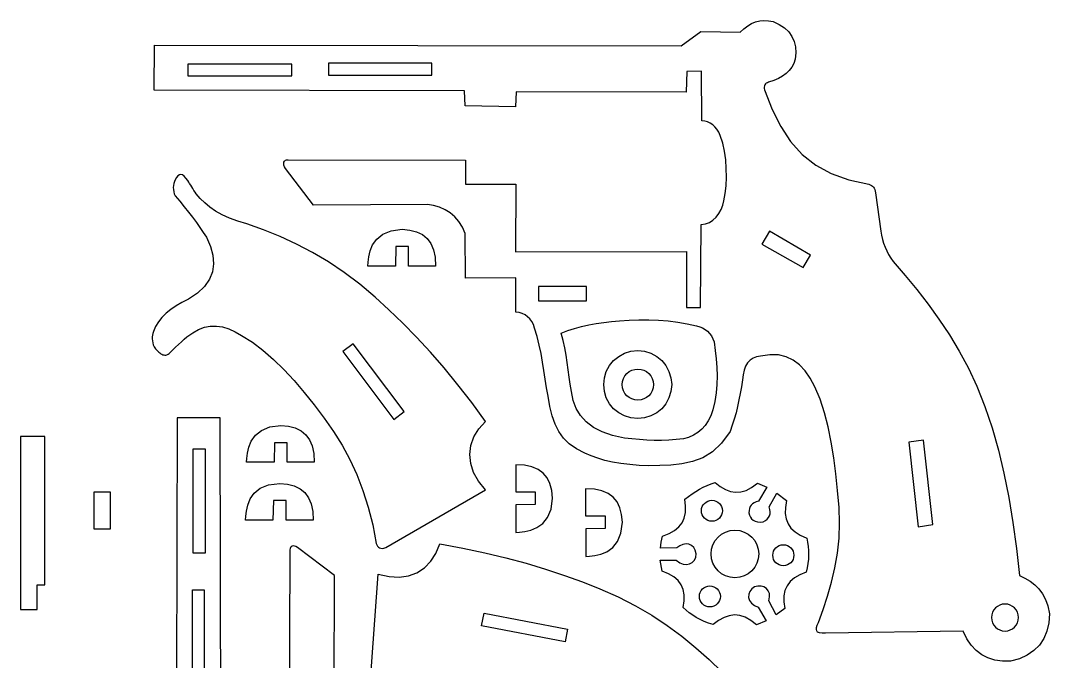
# Model space of a CAD drawing. Extents: x -12 to 150, y -111 to 113.
# Drawn here: x -5.9 to 150, y 16 to 113.1 of the extents above; entities that cross this region are included whole.
import ezdxf

# ---------------------------------------------------------------- set-up
doc = ezdxf.new("R2010")
doc.units = 0
doc.header["$MEASUREMENT"] = 0
doc.layers.add('CAMADA_1', color=7, linetype='CONTINUOUS')

msp = doc.modelspace()

# ---------------------------------------------------------------- linework, layer by layer
at = {"layer": 'CAMADA_1', "color": 250}
for points in [[(14.45, 109.39), (94.19, 109.31), (97.19, 111.44), (103.14, 111.34), (103.71, 111.89), (104.29, 112.34), (104.88, 112.68), (105.48, 112.92), (106.1, 113.07), (106.74, 113.12), (107.41, 113.08), (108.12, 112.96), (109.05, 112.53), (109.84, 112.01), (110.49, 111.41), (110.99, 110.72), (111.34, 109.96), (111.55, 109.13), (111.59, 108.22), (111.48, 107.25), (111.26, 106.63), (110.95, 106.07), (110.57, 105.56), (110.1, 105.1), (109.56, 104.69), (108.94, 104.33), (108.23, 104.03), (107.45, 103.78), (107.26, 103.71), (107.1, 103.63), (106.98, 103.52), (106.89, 103.38), (106.83, 103.23), (106.8, 103.05), (106.8, 102.84), (106.83, 102.62), (107.97, 99.67), (109.28, 97.06), (110.79, 94.79), (112.55, 92.85), (114.58, 91.24), (116.91, 89.95), (119.58, 88.98), (122.62, 88.32), (122.84, 88.25), (123.03, 88.15), (123.2, 88.03), (123.34, 87.88), (123.46, 87.71), (123.55, 87.51), (123.61, 87.28), (123.65, 87.03), (124.45, 81.24), (124.56, 80.6), (124.7, 79.98), (124.87, 79.38), (125.09, 78.79), (125.34, 78.22), (125.63, 77.67), (125.96, 77.14), (126.33, 76.62), (128.12, 74.51), (129.88, 72.36), (131.6, 70.16), (133.26, 67.88), (134.84, 65.52), (136.34, 63.05), (137.73, 60.46), (139.01, 57.73), (140.23, 54.66), (141.31, 51.44), (142.26, 48.07), (143.09, 44.55), (143.82, 40.89), (144.44, 37.08), (144.98, 33.13), (145.44, 29.04), (146.28, 28.65), (147.06, 28.2), (147.76, 27.67), (148.39, 27.05), (148.93, 26.31), (149.39, 25.45), (149.74, 24.45), (149.99, 23.28), (149.9, 21.89), (149.61, 20.63), (149.14, 19.5), (148.47, 18.52), (147.63, 17.68), (146.62, 16.99), (145.44, 16.45), (144.1, 16.08), (142.86, 16.09), (141.72, 16.25), (140.68, 16.58), (139.73, 17.07), (138.89, 17.71), (138.14, 18.52), (137.49, 19.48), (136.94, 20.61), (116.08, 20.31), (115.54, 20.33), (115.14, 20.39), (114.88, 20.5), (114.74, 20.67), (114.69, 20.89), (114.73, 21.18), (114.83, 21.53), (114.99, 21.96), (115.71, 23.91), (116.39, 25.95), (116.99, 28.06), (117.49, 30.23), (117.88, 32.46), (118.12, 34.74), (118.21, 37.05), (118.12, 39.38), (117.91, 41.93), (117.65, 44.44), (117.34, 46.9), (116.95, 49.28), (116.49, 51.56), (115.92, 53.72), (115.24, 55.75), (114.43, 57.63), (113.75, 58.93), (112.98, 60.05), (112.12, 60.97), (111.17, 61.69), (110.11, 62.19), (108.94, 62.47), (107.65, 62.51), (106.24, 62.3), (105.62, 62.19), (105.09, 61.98), (104.64, 61.68), (104.26, 61.28), (103.96, 60.78), (103.74, 60.18), (103.59, 59.48), (103.5, 58.69), (103.33, 57.66), (103.15, 56.65), (102.96, 55.65), (102.75, 54.67), (102.52, 53.71), (102.25, 52.76), (101.95, 51.82), (101.61, 50.88), (100.34, 49.12), (98.96, 47.82), (97.48, 46.91), (95.92, 46.31), (94.3, 45.96), (92.65, 45.79), (90.98, 45.72), (89.32, 45.68), (87.82, 45.74), (86.41, 45.86), (85.08, 46.03), (83.82, 46.24), (82.65, 46.5), (81.56, 46.82), (80.56, 47.18), (79.63, 47.59), (78.34, 48.24), (77.26, 49.01), (76.38, 49.88), (75.66, 50.88), (75.1, 52), (74.66, 53.26), (74.33, 54.66), (74.07, 56.21), (73.83, 57.5), (73.62, 58.8), (73.42, 60.09), (73.21, 61.38), (72.98, 62.67), (72.72, 63.96), (72.4, 65.25), (72.01, 66.55), (71.82, 67.07), (71.58, 67.54), (71.29, 67.93), (70.95, 68.26), (70.57, 68.53), (70.14, 68.74), (69.66, 68.88), (69.15, 68.97), (69.15, 74.14), (61.54, 74.11), (61.48, 80.85), (61.07, 81.82), (60.54, 82.66), (59.92, 83.38), (59.22, 83.99), (58.44, 84.47), (57.6, 84.84), (56.7, 85.11), (55.76, 85.27), (38.52, 85.16), (34.26, 90.71), (34.11, 90.98), (34.02, 91.24), (34, 91.47), (34.03, 91.67), (34.12, 91.83), (34.26, 91.96), (34.44, 92.03), (34.66, 92.05), (61.54, 91.98), (61.53, 88.34), (69.15, 88.32), (69.12, 78.08), (95.01, 78.14), (95.02, 69.66), (97.12, 69.66), (97.26, 82.23), (97.89, 82.31), (98.48, 82.54), (99.02, 82.9), (99.5, 83.36), (99.92, 83.9), (100.26, 84.51), (100.51, 85.15), (100.67, 85.82), (100.86, 86.91), (101, 88.11), (101.06, 89.39), (101.04, 90.71), (100.95, 92.04), (100.77, 93.34), (100.5, 94.57), (100.13, 95.7), (99.89, 96.21), (99.62, 96.65), (99.32, 97.03), (98.99, 97.34), (98.62, 97.59), (98.22, 97.77), (97.79, 97.89), (97.33, 97.95), (97.31, 105.45), (95.07, 105.43), (94.94, 102.26), (69.22, 102.31), (69.12, 100.07), (61.48, 100.2), (61.37, 102.5), (14.38, 102.58), (14.45, 109.39), (14.45, 109.39)], [(19.46, 106.54), (19.46, 104.74), (35.23, 104.74), (35.23, 106.54), (19.46, 106.54), (19.46, 106.54)], [(40.79, 106.67), (40.79, 104.86), (56.42, 104.86), (56.42, 106.67), (40.79, 106.67), (40.79, 106.67)], [(48.02, 33.92), (48.11, 33.69), (48.22, 33.49), (48.36, 33.34), (48.52, 33.24), (48.72, 33.18), (48.94, 33.16), (49.19, 33.2), (49.47, 33.29), (64.57, 42.04), (63.51, 43.33), (62.76, 44.68), (62.33, 46.04), (62.2, 47.41), (62.36, 48.75), (62.82, 50.05), (63.57, 51.27), (64.59, 52.41), (62.5, 55.27), (60.4, 57.96), (58.31, 60.5), (56.22, 62.9), (54.12, 65.16), (52.03, 67.3), (49.94, 69.32), (47.84, 71.24), (45.53, 73.21), (43.18, 74.98), (40.79, 76.57), (38.38, 77.99), (35.93, 79.26), (33.45, 80.39), (30.95, 81.42), (28.42, 82.35), (27.03, 82.74), (25.78, 83.2), (24.67, 83.71), (23.69, 84.26), (22.81, 84.86), (22.04, 85.5), (21.36, 86.16), (20.76, 86.86), (20.58, 87.13), (20.4, 87.4), (20.23, 87.67), (20.07, 87.93), (19.91, 88.18), (19.75, 88.43), (19.61, 88.66), (19.46, 88.87), (19.19, 89.26), (18.92, 89.55), (18.67, 89.73), (18.43, 89.8), (18.2, 89.77), (17.97, 89.62), (17.76, 89.37), (17.56, 89.01), (17.44, 88.72), (17.35, 88.42), (17.3, 88.12), (17.28, 87.81), (17.29, 87.51), (17.34, 87.2), (17.43, 86.89), (17.54, 86.58), (18.25, 85.75), (18.93, 84.93), (19.57, 84.12), (20.18, 83.33), (20.77, 82.55), (21.31, 81.79), (21.82, 81.04), (22.3, 80.31), (22.9, 78.91), (23.26, 77.57), (23.36, 76.29), (23.19, 75.08), (22.74, 73.93), (21.99, 72.85), (20.94, 71.84), (19.58, 70.9), (18.59, 70.43), (17.69, 69.92), (16.88, 69.37), (16.17, 68.78), (15.54, 68.14), (15.02, 67.47), (14.59, 66.76), (14.26, 66), (14.18, 65.74), (14.12, 65.48), (14.08, 65.21), (14.08, 64.92), (14.1, 64.63), (14.15, 64.33), (14.25, 64.01), (14.38, 63.69), (14.48, 63.55), (14.58, 63.41), (14.7, 63.28), (14.82, 63.15), (14.95, 63.02), (15.09, 62.9), (15.24, 62.78), (15.4, 62.66), (15.55, 62.58), (15.7, 62.51), (15.85, 62.47), (16, 62.45), (16.16, 62.46), (16.32, 62.5), (16.48, 62.57), (16.66, 62.68), (17.16, 63.17), (17.63, 63.63), (18.08, 64.06), (18.51, 64.47), (18.93, 64.85), (19.35, 65.2), (19.78, 65.53), (20.23, 65.84), (21.09, 66.34), (21.98, 66.67), (22.88, 66.84), (23.8, 66.85), (24.73, 66.71), (25.68, 66.42), (26.64, 65.99), (27.6, 65.42), (29.25, 64.39), (30.86, 63.17), (32.45, 61.8), (34.02, 60.27), (35.57, 58.59), (37.1, 56.8), (38.62, 54.89), (40.13, 52.88), (41.53, 50.9), (42.83, 48.82), (44.01, 46.63), (45.07, 44.34), (46, 41.92), (46.81, 39.39), (47.48, 36.72), (48.02, 33.92), (48.02, 33.92)], [(50.92, 75.93), (46.76, 75.93), (46.8, 76.53), (46.89, 77.32), (47.1, 78.22), (47.47, 79.15), (48.09, 80.02), (49, 80.76), (50.27, 81.28), (51.96, 81.5), (53.12, 81.39), (54.14, 81.12), (55.01, 80.7), (55.74, 80.11), (56.3, 79.34), (56.71, 78.4), (56.94, 77.26), (57.01, 75.93), (52.9, 75.93), (52.9, 78.9), (50.97, 78.9), (50.92, 75.93), (50.92, 75.93)], [(107.57, 81.21), (106.42, 79.24), (112.7, 75.72), (113.81, 77.58), (107.57, 81.21), (107.57, 81.21)], [(72.59, 72.85), (72.59, 70.65), (79.85, 70.65), (79.85, 72.85), (72.59, 72.85), (72.59, 72.85)], [(96.53, 66.88), (97.01, 66.75), (97.45, 66.57), (97.85, 66.34), (98.2, 66.06), (98.51, 65.73), (98.78, 65.35), (99, 64.93), (99.18, 64.45), (99.38, 63.16), (99.53, 61.87), (99.62, 60.58), (99.65, 59.29), (99.61, 58), (99.5, 56.72), (99.29, 55.43), (99, 54.14), (98.69, 53.27), (98.31, 52.49), (97.86, 51.8), (97.33, 51.21), (96.74, 50.71), (96.08, 50.3), (95.34, 49.98), (94.54, 49.76), (93.44, 49.64), (92.34, 49.56), (91.23, 49.52), (90.12, 49.53), (89, 49.57), (87.87, 49.65), (86.74, 49.75), (85.61, 49.89), (83.79, 50.27), (82.23, 50.81), (80.91, 51.49), (79.82, 52.32), (78.96, 53.28), (78.3, 54.37), (77.85, 55.58), (77.59, 56.91), (77.41, 58.02), (77.25, 59.12), (77.1, 60.23), (76.94, 61.33), (76.77, 62.44), (76.57, 63.54), (76.32, 64.65), (76.03, 65.75), (77.02, 66.15), (78.05, 66.5), (79.12, 66.79), (80.22, 67.03), (81.35, 67.23), (82.49, 67.39), (83.66, 67.53), (84.84, 67.64), (86.31, 67.74), (87.8, 67.79), (89.29, 67.79), (90.77, 67.74), (92.25, 67.62), (93.7, 67.44), (95.13, 67.19), (96.53, 66.88), (96.53, 66.88)], [(50.68, 52.68), (52.23, 53.88), (44.5, 64.13), (42.94, 62.99), (50.68, 52.68), (50.68, 52.68)], [(87.62, 63.13), (88.65, 63.02), (89.62, 62.72), (90.5, 62.25), (91.26, 61.62), (91.89, 60.85), (92.36, 59.98), (92.66, 59.01), (92.77, 57.97), (92.66, 56.94), (92.36, 55.97), (91.89, 55.09), (91.26, 54.33), (90.5, 53.7), (89.62, 53.23), (88.65, 52.93), (87.62, 52.82), (86.58, 52.93), (85.61, 53.23), (84.74, 53.7), (83.97, 54.33), (83.34, 55.09), (82.87, 55.97), (82.57, 56.94), (82.47, 57.97), (82.57, 59.01), (82.87, 59.98), (83.34, 60.85), (83.97, 61.62), (84.74, 62.25), (85.61, 62.72), (86.58, 63.02), (87.62, 63.13), (87.62, 63.13)], [(87.65, 60.34), (88.13, 60.29), (88.57, 60.16), (88.97, 59.94), (89.32, 59.65), (89.61, 59.3), (89.83, 58.9), (89.97, 58.45), (90.02, 57.98), (89.97, 57.5), (89.83, 57.06), (89.61, 56.65), (89.32, 56.3), (88.97, 56.02), (88.57, 55.8), (88.13, 55.66), (87.65, 55.61), (87.17, 55.66), (86.73, 55.8), (86.33, 56.02), (85.98, 56.3), (85.69, 56.65), (85.47, 57.06), (85.33, 57.5), (85.29, 57.98), (85.33, 58.45), (85.47, 58.9), (85.69, 59.3), (85.98, 59.65), (86.33, 59.94), (86.73, 60.16), (87.17, 60.29), (87.65, 60.34), (87.65, 60.34)], [(32.54, 46.22), (28.38, 46.22), (28.42, 46.81), (28.51, 47.6), (28.72, 48.51), (29.09, 49.43), (29.71, 50.31), (30.62, 51.05), (31.89, 51.57), (33.58, 51.78), (34.74, 51.67), (35.76, 51.41), (36.63, 50.98), (37.36, 50.39), (37.92, 49.63), (38.33, 48.68), (38.56, 47.55), (38.63, 46.21), (34.52, 46.21), (34.52, 49.18), (32.59, 49.18), (32.54, 46.22), (32.54, 46.22)], [(-3.36, 27.67), (-2.16, 27.66), (-2.16, 50.14), (-5.86, 50.14), (-5.85, 23.9), (-3.34, 23.92), (-3.36, 27.67), (-3.36, 27.67)], [(130.9, 49.55), (128.67, 49.27), (130.12, 36.45), (132.35, 36.78), (130.9, 49.55), (130.9, 49.55)], [(20.29, 48.24), (22.1, 48.24), (22.1, 32.46), (20.29, 32.46), (20.29, 48.24), (20.29, 48.24)], [(69.14, 39.76), (69.14, 35.59), (69.73, 35.64), (70.52, 35.73), (71.43, 35.93), (72.36, 36.31), (73.23, 36.92), (73.97, 37.83), (74.49, 39.1), (74.7, 40.8), (74.59, 41.96), (74.33, 42.98), (73.9, 43.85), (73.31, 44.57), (72.55, 45.14), (71.6, 45.54), (70.47, 45.78), (69.14, 45.84), (69.14, 41.73), (72.1, 41.73), (72.1, 39.81), (69.14, 39.76), (69.14, 39.76)], [(32.37, 37.44), (28.21, 37.44), (28.26, 38.04), (28.35, 38.83), (28.55, 39.73), (28.93, 40.66), (29.54, 41.53), (30.45, 42.27), (31.72, 42.79), (33.41, 43.01), (34.57, 42.9), (35.59, 42.63), (36.47, 42.21), (37.19, 41.62), (37.76, 40.85), (38.16, 39.91), (38.4, 38.77), (38.46, 37.44), (34.35, 37.44), (34.35, 40.41), (32.43, 40.41), (32.37, 37.44), (32.37, 37.44)], [(79.74, 36.11), (79.74, 31.95), (80.33, 31.99), (81.12, 32.09), (82.02, 32.29), (82.95, 32.67), (83.83, 33.28), (84.57, 34.19), (85.09, 35.46), (85.3, 37.15), (85.19, 38.31), (84.93, 39.33), (84.5, 40.21), (83.91, 40.93), (83.15, 41.5), (82.2, 41.9), (81.06, 42.14), (79.73, 42.2), (79.73, 38.09), (82.7, 38.09), (82.7, 36.17), (79.74, 36.11), (79.74, 36.11)], [(93.53, 33.24), (91.06, 33.21), (91.11, 33.66), (91.18, 34.11), (91.27, 34.56), (91.38, 35.01), (92.39, 35.41), (93.22, 35.87), (93.87, 36.41), (94.35, 37.03), (94.67, 37.75), (94.84, 38.59), (94.88, 39.54), (94.78, 40.64), (95.32, 41.05), (95.86, 41.44), (96.42, 41.8), (96.98, 42.13), (97.56, 42.43), (98.15, 42.7), (98.75, 42.93), (99.36, 43.13), (100.13, 42.55), (100.9, 42.1), (101.67, 41.81), (102.44, 41.68), (103.24, 41.73), (104.05, 41.96), (104.88, 42.4), (105.75, 43.05), (107.19, 42.46), (105.91, 40.31), (105.57, 40.21), (105.27, 40.09), (105.03, 39.92), (104.83, 39.72), (104.68, 39.49), (104.57, 39.21), (104.51, 38.9), (104.48, 38.54), (104.55, 38.22), (104.69, 37.92), (104.88, 37.66), (105.13, 37.43), (105.44, 37.27), (105.79, 37.17), (106.18, 37.15), (106.62, 37.21), (106.97, 37.39), (107.24, 37.6), (107.45, 37.83), (107.59, 38.09), (107.67, 38.39), (107.69, 38.71), (107.65, 39.07), (107.56, 39.45), (108.71, 41.53), (110.16, 40.41), (110, 39.38), (109.98, 38.46), (110.11, 37.64), (110.39, 36.9), (110.84, 36.25), (111.46, 35.67), (112.25, 35.17), (113.23, 34.74), (113.35, 34.11), (113.44, 33.48), (113.49, 32.83), (113.5, 32.17), (113.48, 31.52), (113.41, 30.86), (113.3, 30.21), (113.15, 29.56), (112.17, 29.17), (111.36, 28.7), (110.71, 28.15), (110.24, 27.52), (109.92, 26.79), (109.76, 25.98), (109.75, 25.07), (109.89, 24.05), (108.6, 23.09), (107.49, 25.24), (107.61, 25.82), (107.57, 26.33), (107.4, 26.76), (107.11, 27.09), (106.74, 27.33), (106.3, 27.46), (105.82, 27.47), (105.32, 27.36), (104.89, 27.06), (104.59, 26.66), (104.44, 26.21), (104.42, 25.74), (104.56, 25.28), (104.85, 24.86), (105.29, 24.52), (105.89, 24.28), (107.06, 22.18), (105.61, 21.59), (104.75, 22.27), (103.92, 22.74), (103.1, 23.01), (102.3, 23.08), (101.5, 22.97), (100.7, 22.69), (99.88, 22.25), (99.04, 21.65), (98.35, 21.86), (97.7, 22.11), (97.08, 22.38), (96.5, 22.69), (95.96, 23.03), (95.44, 23.4), (94.95, 23.79), (94.5, 24.21), (94.65, 25.22), (94.65, 26.12), (94.51, 26.94), (94.2, 27.66), (93.74, 28.29), (93.11, 28.84), (92.31, 29.32), (91.34, 29.72), (91.05, 31.37), (93.46, 31.38), (93.99, 30.98), (94.51, 30.77), (95.02, 30.72), (95.49, 30.82), (95.89, 31.05), (96.21, 31.39), (96.42, 31.83), (96.49, 32.35), (96.34, 32.89), (96.1, 33.31), (95.77, 33.62), (95.38, 33.8), (94.94, 33.85), (94.48, 33.78), (94, 33.58), (93.53, 33.24), (93.53, 33.24)], [(5.26, 36.11), (7.74, 36.11), (7.74, 41.68), (5.26, 41.68), (5.26, 36.11), (5.26, 36.11)], [(98.86, 40.46), (99.19, 40.43), (99.48, 40.33), (99.75, 40.19), (99.99, 39.99), (100.18, 39.76), (100.33, 39.49), (100.42, 39.19), (100.46, 38.87), (100.42, 38.54), (100.33, 38.25), (100.18, 37.98), (99.99, 37.74), (99.75, 37.54), (99.48, 37.4), (99.19, 37.31), (98.86, 37.27), (98.54, 37.31), (98.24, 37.4), (97.97, 37.54), (97.74, 37.74), (97.54, 37.98), (97.4, 38.25), (97.3, 38.54), (97.27, 38.87), (97.3, 39.19), (97.4, 39.49), (97.54, 39.76), (97.74, 39.99), (97.97, 40.19), (98.24, 40.33), (98.54, 40.43), (98.86, 40.46), (98.86, 40.46)], [(102.35, 35.93), (103.07, 35.86), (103.75, 35.65), (104.36, 35.32), (104.9, 34.88), (105.34, 34.34), (105.67, 33.73), (105.88, 33.05), (105.95, 32.33), (105.88, 31.6), (105.67, 30.92), (105.34, 30.31), (104.9, 29.77), (104.36, 29.33), (103.75, 29), (103.07, 28.79), (102.35, 28.72), (101.62, 28.79), (100.94, 29), (100.33, 29.33), (99.79, 29.77), (99.35, 30.31), (99.02, 30.92), (98.81, 31.6), (98.74, 32.33), (98.81, 33.05), (99.02, 33.73), (99.35, 34.34), (99.79, 34.88), (100.33, 35.32), (100.94, 35.65), (101.62, 35.86), (102.35, 35.93), (102.35, 35.93)], [(109.68, 33.72), (110, 33.69), (110.3, 33.59), (110.57, 33.45), (110.81, 33.25), (111, 33.02), (111.15, 32.75), (111.24, 32.45), (111.27, 32.13), (111.24, 31.81), (111.15, 31.51), (111, 31.24), (110.81, 31), (110.57, 30.81), (110.3, 30.66), (110, 30.57), (109.68, 30.54), (109.36, 30.57), (109.06, 30.66), (108.79, 30.81), (108.56, 31), (108.36, 31.24), (108.21, 31.51), (108.12, 31.81), (108.09, 32.13), (108.12, 32.45), (108.21, 32.75), (108.36, 33.02), (108.56, 33.25), (108.79, 33.45), (109.06, 33.59), (109.36, 33.69), (109.68, 33.72), (109.68, 33.72)], [(20.17, 26.91), (21.97, 26.91), (21.97, 11.28), (20.17, 11.28), (20.17, 26.91), (20.17, 26.91)], [(98.55, 27.48), (98.87, 27.45), (99.17, 27.36), (99.44, 27.21), (99.67, 27.02), (99.87, 26.78), (100.02, 26.51), (100.11, 26.21), (100.14, 25.89), (100.11, 25.57), (100.02, 25.27), (99.87, 25), (99.67, 24.76), (99.44, 24.57), (99.17, 24.42), (98.87, 24.33), (98.55, 24.3), (98.23, 24.33), (97.93, 24.42), (97.66, 24.57), (97.42, 24.76), (97.23, 25), (97.08, 25.27), (96.99, 25.57), (96.96, 25.89), (96.99, 26.21), (97.08, 26.51), (97.23, 26.78), (97.42, 27.02), (97.66, 27.21), (97.93, 27.36), (98.23, 27.45), (98.55, 27.48), (98.55, 27.48)], [(63.97, 21.45), (64.36, 23.38), (76.97, 20.92), (76.63, 19.02), (63.97, 21.45), (63.97, 21.45)], [(141.22, 22.7), (141.26, 22.28), (141.38, 21.9), (141.57, 21.55), (141.82, 21.25), (142.12, 21), (142.47, 20.81), (142.85, 20.69), (143.26, 20.65), (143.67, 20.69), (144.06, 20.81), (144.41, 21), (144.71, 21.25), (144.96, 21.55), (145.15, 21.9), (145.27, 22.28), (145.31, 22.7), (145.27, 23.11), (145.15, 23.49), (144.96, 23.84), (144.71, 24.14), (144.41, 24.39), (144.06, 24.58), (143.67, 24.7), (143.26, 24.74), (142.85, 24.7), (142.47, 24.58), (142.12, 24.39), (141.82, 24.14), (141.57, 23.84), (141.38, 23.49), (141.26, 23.11), (141.22, 22.7), (141.22, 22.7)]]:
    msp.add_lwpolyline(points, close=True, dxfattribs=at)
for points in [[(24.47, 6.26), (24.39, 52.97), (17.85, 52.97), (17.85, 52.97), (17.85, 52.97), (17.66, -26.22)], [(41.65, 11.98), (41.67, 29.06), (36.08, 33.32), (35.84, 33.45), (35.62, 33.53), (35.42, 33.55), (35.26, 33.51), (35.12, 33.43), (35.02, 33.31), (34.96, 33.15), (34.93, 32.96), (34.85, 6.15)], [(47.07, 11.87), (48.32, 29.28), (49.95, 28.89), (51.48, 28.8), (52.9, 29.01), (54.18, 29.49), (55.31, 30.23), (56.28, 31.22), (57.06, 32.42), (57.63, 33.84), (61.12, 33.21), (64.45, 32.51), (67.65, 31.74), (70.73, 30.91), (73.68, 30.02), (76.52, 29.08), (79.25, 28.08), (81.89, 27.04), (84.68, 25.82), (87.3, 24.49), (89.78, 23.04), (92.11, 21.49), (94.32, 19.85), (96.43, 18.12), (98.45, 16.32), (100.39, 14.45)]]:
    msp.add_lwpolyline(points, dxfattribs=at)

doc.saveas('drawing.dxf')
